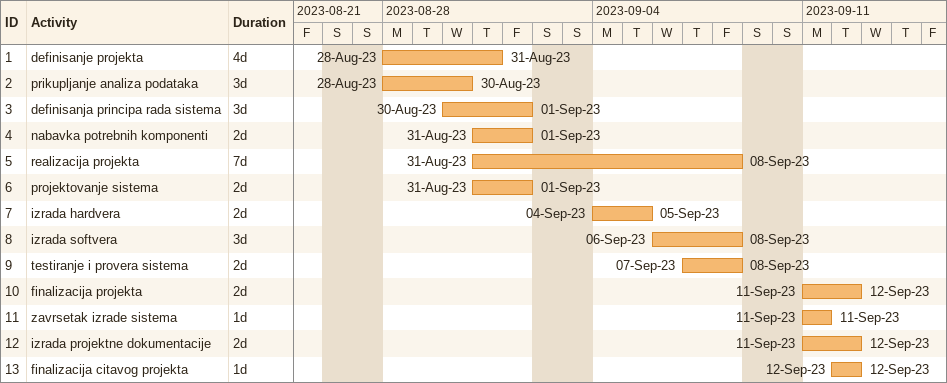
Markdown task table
| ID | Task | Duration | Start | Finish |
|---|---|---|---|---|
| 1 | definisanje projekta | 4d | 2023-08-28 | 2023-08-31 |
| 2 | prikupljanje analiza podataka | 3d | 2023-08-28 | 2023-08-30 |
| 3 | definisanja principa rada sistema | 3d | 2023-08-30 | 2023-09-01 |
| 4 | nabavka potrebnih komponenti | 2d | 2023-08-31 | 2023-09-01 |
| 5 | realizacija projekta | 7d | 2023-08-31 | 2023-09-08 |
| 6 | projektovanje sistema | 2d | 2023-08-31 | 2023-09-01 |
| 7 | izrada hardvera | 2d | 2023-09-04 | 2023-09-05 |
| 8 | izrada softvera | 3d | 2023-09-06 | 2023-09-08 |
| 9 | testiranje i provera sistema | 2d | 2023-09-07 | 2023-09-08 |
| 10 | finalizacija projekta | 2d | 2023-09-11 | 2023-09-12 |
| 11 | zavrsetak izrade sistema | 1d | 2023-09-11 | 2023-09-11 |
| 12 | izrada projektne dokumentacije | 2d | 2023-09-11 | 2023-09-12 |
| 13 | finalizacija citavog projekta | 1d | 2023-09-12 | 2023-09-12 |
